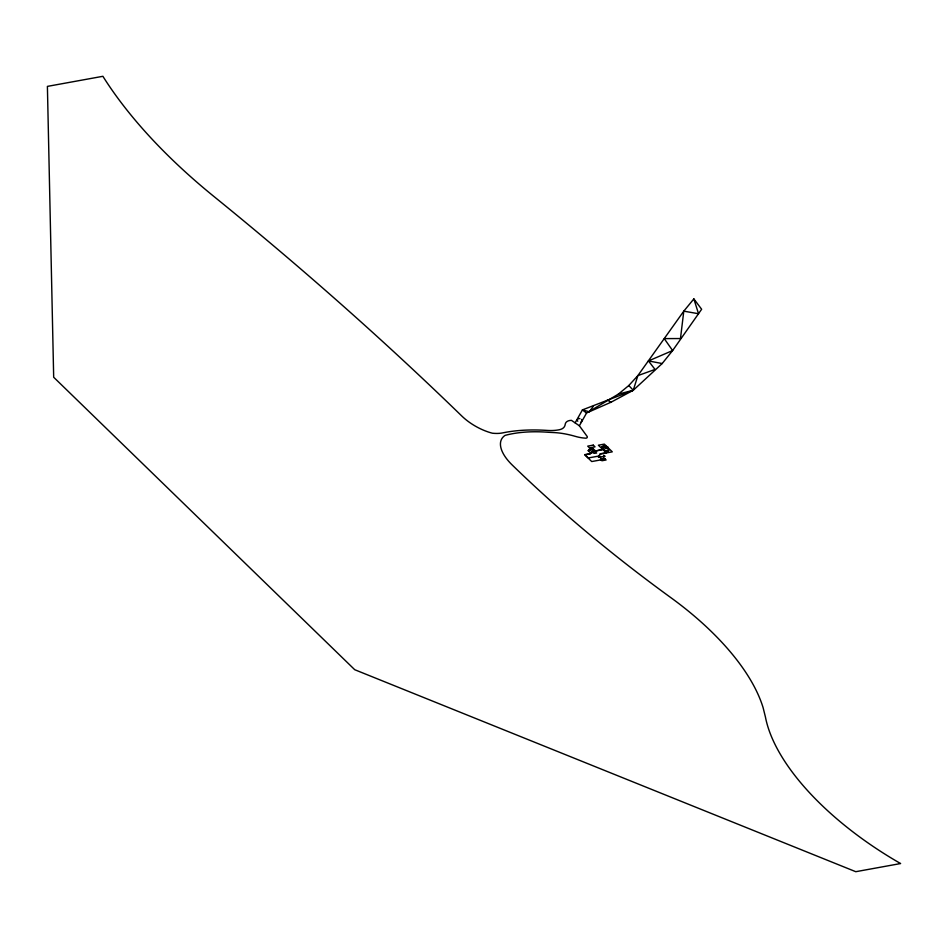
<?xml version="1.0" encoding="UTF-8"?>
<svg xmlns="http://www.w3.org/2000/svg" width="948" height="948" viewBox="0 0 948 948"><rect width="100%" height="100%" fill="white"/><g stroke="black" fill="none" stroke-linecap="round" stroke-linejoin="round"><path stroke-width="1.42" d="M604.101 456.118L603.935 455.384M606.566 446.674C610.796 448.617 604.895 445.477 605.144 446.65A3.614 1.695 29.4 0 1 608.438 450.513A3.614 1.695 29.4 0 1 603.094 449.032L602.561 448.44A3.614 1.695 29.4 0 1 605.025 446.615L606.4 447.16L606.684 446.461M575.14 422.832L582.428 409.892L633.264 390.268L662.178 363.546L672.63 350.559L701.639 309.261L693.853 298.904L683.792 311.157L637.862 375.621L628.808 385.528L618.345 394.131L586.539 413.067L579.37 425.782L587.239 436.554A4.396 2.062 29.4 0 1 584.774 438.106A34.223 16.009 29.4 0 1 575.306 436.353A73.043 34.175 29.4 0 0 566.596 434.208L564.889 433.876A73.043 34.175 29.4 0 0 555.137 432.632L548.762 432.3A185.974 87.026 29.4 0 0 505.083 435.381A43.17 20.192 29.4 0 0 512.24 465.03A806.511 377.387 29.4 0 0 670.911 597.69A203.927 95.428 29.4 0 1 763.128 707.741L765.427 716.996A207.446 97.063 29.4 0 0 900.6 863.545L855.771 871.698L354.742 669.715L53.681 377.245L47.4 86.387L102.894 76.302A375.266 175.593 29.4 0 0 213.975 196.52A2163.004 1012.132 29.4 0 1 461.83 416.054A35.479 16.602 29.4 0 0 492.391 433.212A43.999 20.583 29.4 0 0 502.736 432.881A227.165 106.295 29.4 0 1 547.115 430.416A62.473 29.234 29.4 0 0 551.57 430.534L552.637 430.511A62.473 29.234 29.4 0 0 559.521 429.693A23.984 11.222 29.4 0 0 565.186 424.443A17.633 8.248 29.4 0 1 571.419 420.343L579.37 425.782M588.281 450.703L588.874 449.601L593.258 448.807L595.012 450.513L594.396 451.592L592.583 449.79L588.139 450.608L590 452.409L602.644 449.364L598.366 445.204L604.35 444.114L612.301 451.841L600.404 454.009L598.994 456.284L602.418 459.602L591.718 461.546L584.632 454.661L590.023 453.677L591.789 452.208L594.171 453.334L596.612 453.037L595.356 451.817L596.956 450.656L602.869 449.577L606.27 452.789L600.179 453.796L598.911 456.035L588.293 457.967L585.07 454.839L590.249 453.891L592.014 452.421M594.384 451.604L594.989 450.513M603.675 447.018C605.417 448.878 603.426 444.434 603.817 447.029C601.885 447.112 605.191 449.542 603.627 447.338M604.777 446.212L604.682 446.864L604.883 446.247M604.706 456.355L603.805 455.609M586.539 413.067L582.428 409.892L589.241 411.788L593.412 406.182M580.567 422.618L581.859 421.007L581.491 419.454M589.241 411.788L610.95 402.26L633.264 390.268L637.862 375.621L655.032 369.436L648.479 360.927L672.63 350.559L664.24 338.614L680.474 338.543L683.792 311.157L698.534 313.729L693.853 298.904M618.345 394.131L633.264 390.268L628.808 385.528M588.886 449.613L593.258 448.819L592.547 449.909M598.378 457.339L602.632 456.557L604.658 458.536L600.404 459.306M604.954 456.13L603.627 455.372L604.409 456.45M603.639 447.646L603.722 447.93M579.88 418.589L578.185 418.506L577.154 420.379L577.782 421.244M648.479 360.927L662.178 363.546M607.36 400.02L610.95 402.26M604.824 447.29L605.606 447.729L604.824 447.29M606.305 448.179L607.087 448.605L606.305 448.179M593.258 445.122L587.701 446.141L589.49 447.871L595.048 446.864L593.258 445.122M604.883 458.761L600.629 459.531L601.885 460.752L606.139 459.97L604.883 458.761M602.288 448.511A3.91 1.825 29.4 0 0 608.379 450.964A3.91 1.825 29.4 0 0 605.262 446.662A3.91 1.825 29.4 0 0 602.288 448.511"/></g></svg>
